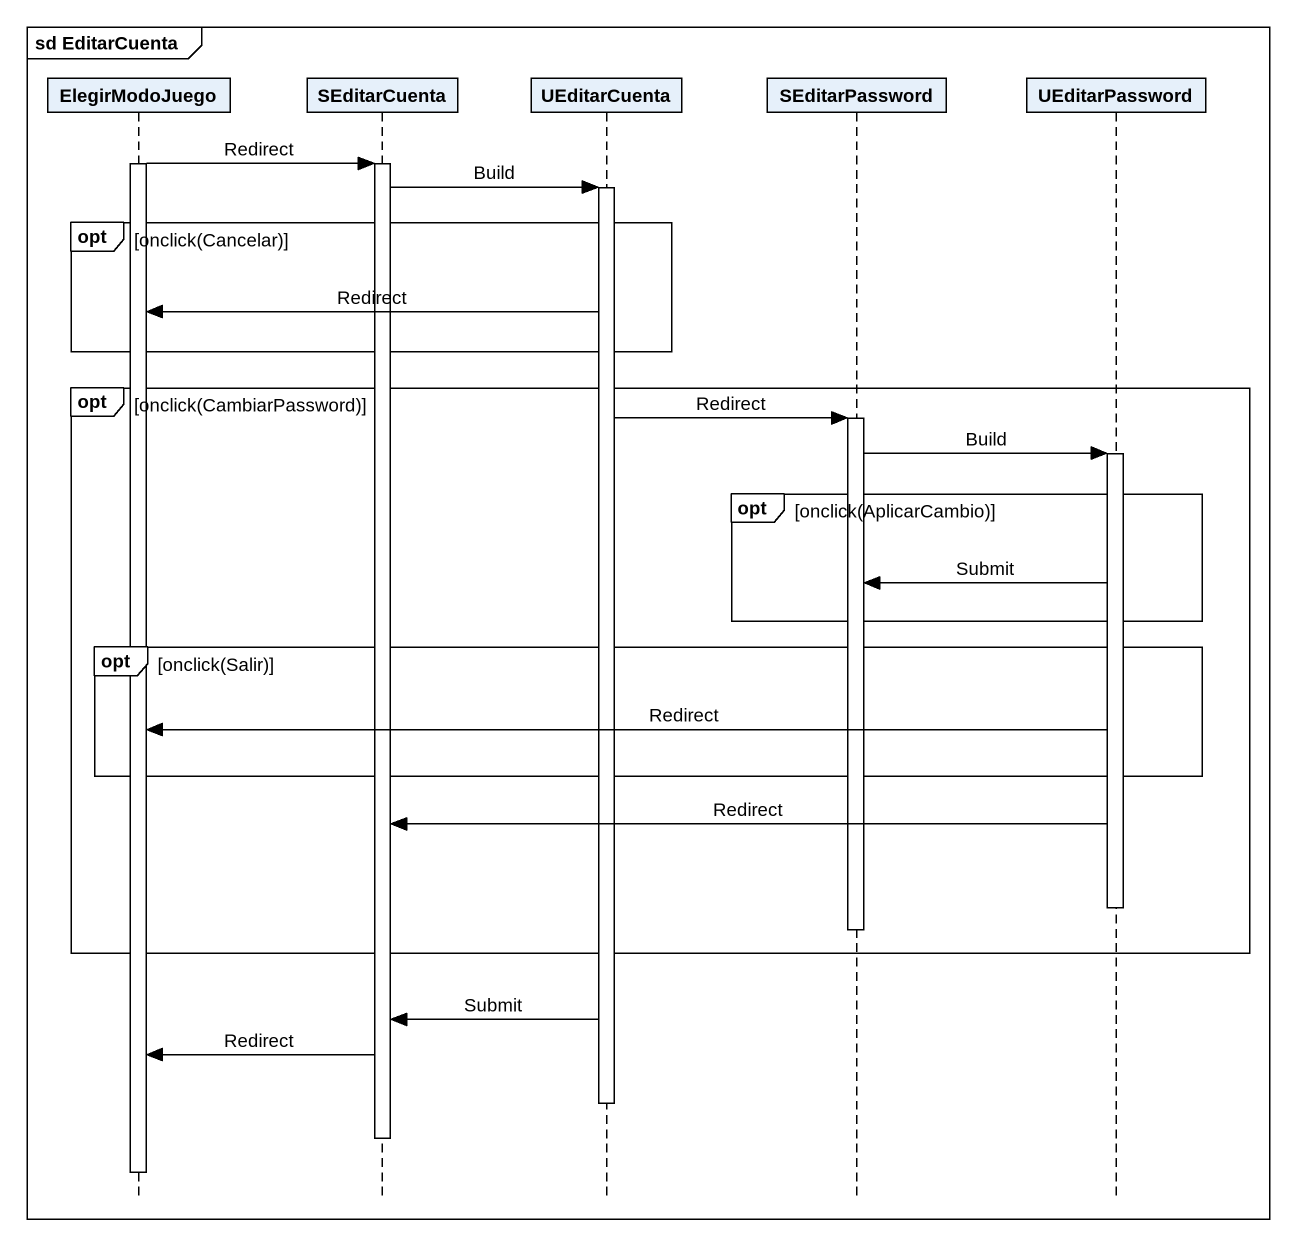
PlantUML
@startuml
mainframe sd EditarCuenta
hide footbox
participant ElegirModoJuego
participant SEditarCuenta
participant UEditarCuenta
participant SEditarPassword
participant UEditarPassword

activate ElegirModoJuego
ElegirModoJuego -> SEditarCuenta : Redirect
activate SEditarCuenta
SEditarCuenta -> UEditarCuenta : Build
activate UEditarCuenta
opt onclick(Cancelar)
  UEditarCuenta -> ElegirModoJuego : Redirect
end
opt onclick(CambiarPassword)
  UEditarCuenta -> SEditarPassword : Redirect
  activate SEditarPassword
  SEditarPassword -> UEditarPassword : Build
  activate UEditarPassword
  opt onclick(AplicarCambio)
    UEditarPassword -> SEditarPassword : Submit
  end
  opt onclick(Salir)
    UEditarPassword -> ElegirModoJuego : Redirect
  end
  UEditarPassword -> SEditarCuenta : Redirect
  deactivate UEditarPassword
  deactivate SEditarPassword
end
UEditarCuenta -> SEditarCuenta : Submit
SEditarCuenta -> ElegirModoJuego : Redirect
deactivate UEditarCuenta
deactivate SEditarCuenta
deactivate ElegirModoJuego
@enduml
